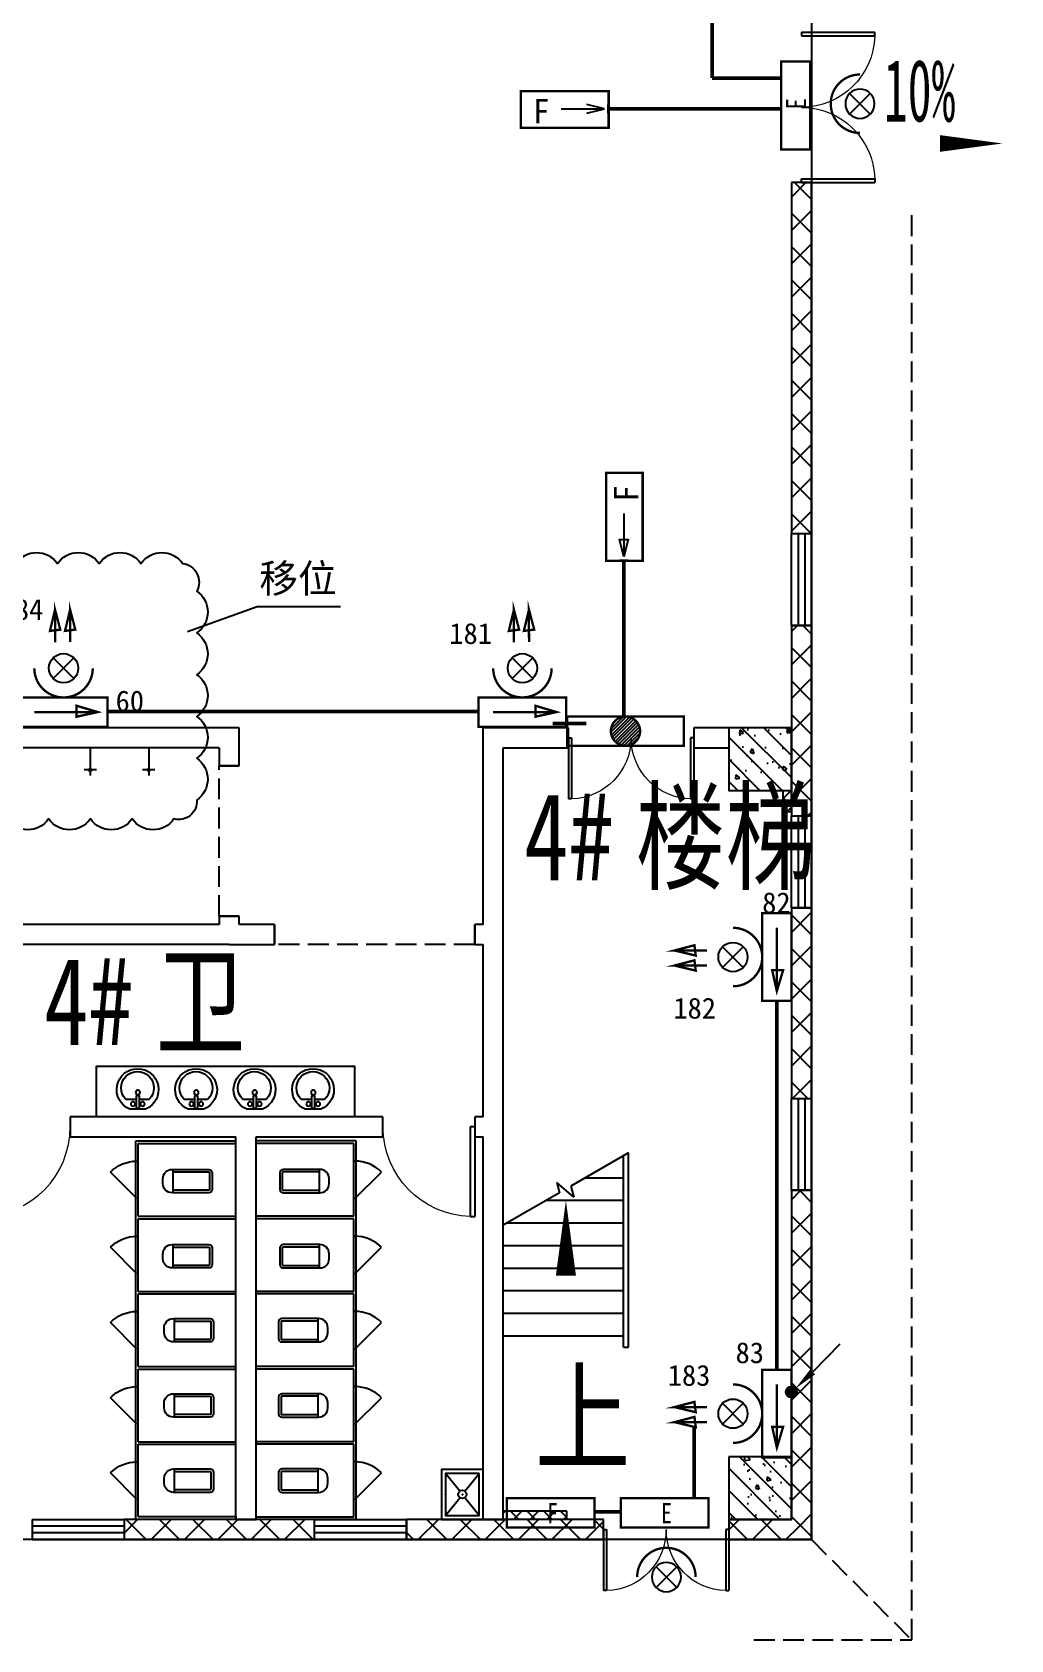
# Model space of a CAD drawing. Header units: millimetres. Extents: x -633009578 to 5705885, y -633235091 to 2571734.
# Drawn here: x 3154830 to 3166546, y 2058795 to 2078035 of the extents above; entities that cross this region are included whole.
import ezdxf
from ezdxf.enums import TextEntityAlignment as Align

# ---------------------------------------------------------------- set-up
doc = ezdxf.new("R2010")
doc.units = ezdxf.units.MM
doc.header["$LTSCALE"] = 1000
doc.header["$MEASUREMENT"] = 0
doc.linetypes.add('DASH', pattern=[0.35, 0.25, -0.1])
doc.layers.get('0').update_dxf_attribs({"color": 9})
for name, color, linetype in [('000000000000电气', 7, 'Continuous'), ('A-COLUM(柱)', 255, 'Continuous'), ('A-DI-S(箭头)', 76, 'Continuous'), ('A-DOOR(门）', 4, 'Continuous'), ('A-F-AREA(计算)', 5, 'Continuous'), ('A-HATH(填充)', 8, 'Continuous'), ('A-LVTY(厨卫)', 8, 'Continuous'), ('A-ST-O(室外)', 54, 'Continuous'), ('A-STAR(楼梯)', 51, 'Continuous'), ('A-TEXT(房间)', 243, 'Continuous'), ('A-WALL(墙)', 255, 'Continuous'), ('A-WINDOW（窗）', 4, 'Continuous'), ('DIM_SYMB', 3, 'Continuous'), ('PUB_TEXT', 7, 'Continuous'), ('WALL', 9, 'Continuous'), ('电-弱电平面-箭头', 3, 'Continuous'), ('电-强电平面-线缆', 3, 'Continuous'), ('设备-照明', 3, 'Continuous')]:
    doc.layers.add(name, color=color, linetype=linetype)
doc.styles.add('_TCH', font='simhei.ttf', dxfattribs={"width": 0.75, "bigfont": 'hztxt.shx'})
doc.styles.add('_TCH_DIM', font='simhei.ttf', dxfattribs={"width": 0.8, "bigfont": 'hztxt.shx'})
doc.styles.add('_TEL_DIM', font='simhei.ttf', dxfattribs={"height": 3.5, "bigfont": 'HZTXT'})
doc.styles.add('ELEC-DIM', font='simhei.ttf')
doc.styles.add('IDQSTYLE', font='simhei.ttf', dxfattribs={"width": 0.707, "bigfont": 'hztxt.shx'})
doc.styles.get("Standard").update_dxf_attribs({"font": 'simhei.ttf', "bigfont": 'hztxt.shx'})
doc.styles.add('宋体', font='simhei.ttf')
pattern_1 = [(45, (597821.4751960551, 677964.29318137), (-200.0002033111466, 200.0002033111467), []), (135, (597821.4751960551, 677964.29318137), (-200.0002033111467, -200.0002033111466), [])]
pattern_2 = [(45, (597721.4751960551, 677964.29318137), (-100.0001016555733, 100.0001016555733), []), (135, (597721.4751960551, 677964.29318137), (-100.0001016555733, -100.0001016555733), [])]

# ---------------------------------------------------------------- blocks, each defined once
blk = doc.blocks.new('*X118')
at = {"color": 0, "linetype": 'Continuous'}
for p, q in [((279.6093350358959, 223.0407925409721), (280.9478239213746, 224.3792814264508)), ((279.6227829512929, 223.3370831688437), (280.6515332934888, 224.3658335110396)), ((279.6511091444202, 222.7997239370217), (281.1888925253249, 224.3375073179265)), ((279.7280550816477, 222.5938271617747), (281.3947893005719, 224.2605613806989)), ((279.7925730165214, 223.7897159465469), (280.1989005157282, 224.1960434457536)), ((279.8323224122641, 222.4152517799165), (281.5733646824301, 224.1562940500824)), ((279.960458729053, 222.2605453842307), (281.7280710781159, 224.0281577332937)), ((280.1113752959016, 222.1286192386046), (281.8599972237337, 223.8772411664368)), ((280.2858431100155, 222.020244340244), (281.9683721221114, 223.7027733523398)), ((280.4868434366447, 221.9384019543985), (282.0502145079389, 223.5017730256928)), ((280.7212278995912, 221.8899437048705), (282.0986727574656, 223.2673885627449)), ((281.0058032732674, 221.891676366072), (282.0969400962746, 222.9828131890793)), ((281.4082737989092, 222.0113041792392), (281.9773122830819, 222.5803426634118))]:
    blk.add_line(p, q, dxfattribs=at)
blk = doc.blocks.new('HC000083')
at = {"color": 0, "linetype": 'Continuous', "const_width": 0.2}
blk.add_lwpolyline([(-5, 1.25), (-5, -1.250000000000057), (5.000000000000057, -1.250000000000057), (5.000000000000057, 1.25), (-5, 1.25)], dxfattribs=at)
blk.add_lwpolyline([(-1.25, -6.89688106980167e-17, 0.1989123673796731), (-0.8838834764831631, -0.88388347648322, 0.1989123673796706), (5.611420480838656e-14, -1.250000000000057, 0.198912367379652), (0.8838834764832768, -0.88388347648322, 0.1989123673796278), (1.25, 0, 0.1989123673796504), (0.88388347648322, 0.8838834764830494, 0.1989123673796686), (5.680893445545904e-14, 1.25, 0.1989123673796706), (-0.883883476483163, 0.8838834764831632, 0.1989123673796553)], format="xyb", close=True, dxfattribs=at)
at = {"color": 0, "linetype": 'Continuous'}
blk.add_blockref('*X118', (-280.8559544658493, -223.1326619964974), dxfattribs=at)
at = {"color": 0, "style": 'IDQSTYLE', "width": 0.7}
blk.add_attdef('PSFHATT', (7.000000000000057, -1.250000010000057), '', height=2.5, dxfattribs=at)
blk = doc.blocks.new('HC000078')
at = {"color": 0, "linetype": 'Continuous', "const_width": 0.2}
for points in [[(-3.750000000000028, 1.25), (3.75, 1.25), (3.75, -1.25), (-3.750000000000028, -1.25), (-3.750000000000028, 1.25)], [(2.5, 0), (-2.500000000000028, 0)]]:
    blk.add_lwpolyline(points, dxfattribs=at)
blk.add_lwpolyline([(2.917016710174721, 0), (1.120131515022848, 0.3984556212736834), (1.120131515022848, -0.539087017017323)], close=True, dxfattribs=at)
at = {"color": 0, "style": 'IDQSTYLE', "width": 0.7}
blk.add_attdef('PSFHATT', (5.75, -1.25), '', height=2.5, dxfattribs=at)
blk = doc.blocks.new('HC000064')
at = {"color": 0, "linetype": 'Continuous'}
for p, q in [((-0.8838834764831063, -0.8838834764831063), (0.8838834764831063, 0.8838834764831063)), ((-0.8838834764830494, 0.8838834764831063), (0.8838834764831631, -0.8838834764831063))]:
    blk.add_line(p, q, dxfattribs=at)
at = {"color": 0, "linetype": 'Continuous', "const_width": 0.2}
blk.add_lwpolyline([(5.710751695749348e-14, 2.499999999999886, 0.1989123673796647), (-1.767766952966326, 1.767766952966327, 0.1989123673796613), (-2.5, 1.951292859901378e-16, 0.1989123673796761), (-1.767766952966326, -1.76776695296644, 0.1989123673796782), (5.594010226827932e-14, -2.500000000000227)], format="xyb", dxfattribs=at)
for points in [[(2.226896073527712, 0.5659208660671311), (5.003498004369476, 0.5624686703930024), (3.296463286048663, 1.009912150058199), (3.185957433181557, 0.1260038671447887), (5.003498004369476, 0.5624686703930024)], [(2.224443767981995, -0.721123763554715), (5.001045698823816, -0.7245759592289005), (3.294010980502946, -0.2771324795636474), (3.18350512763584, -1.161040762477114), (5.001045698823816, -0.7245759592289005)]]:
    blk.add_lwpolyline(points, dxfattribs=at)
at = {"color": 0, "linetype": 'Continuous'}
for centre, radius, start, end in [((1.199040866595169e-14, -7.105427357601002e-14), 1.250000000000069, 135.0000000000036, 179.9999999999968), ((-2.259303855112194e-14, -1.740829702612245e-13), 1.250000000000117, 89.99999999999898, 134.9999999999991), ((-9.10937991704941e-14, -1.740829702612245e-13), 1.250000000000117, 45.00000000000085, 89.99999999999582), ((-1.252331571777177e-13, -7.088774012231625e-14), 1.250000000000068, 3.249254662582951e-12, 44.99999999999639), ((-2.284838984678572e-13, -5.684341886080801e-14), 1.250000000000172, 315.0000000000093, 2.605510395054555e-12), ((-2.264854970235319e-14, -5.695444116327053e-14), 1.250000000000034, 179.9999999999974, 225.0000000000007), ((-2.270406085358445e-14, -1.338928967697939e-13), 1.24999999999998, 224.9999999999983, 270.000000000001), ((-9.131584377541913e-14, 3.996802888650564e-15), 1.250000000000118, 270.0000000000042, 315.0000000000028)]:
    blk.add_arc(centre, radius, start, end, dxfattribs=at)
at = {"color": 0, "style": 'IDQSTYLE', "width": 0.7}
blk.add_attdef('PSFHATT', (7.003498004369476, -2.500000010000227), '', height=2.5, dxfattribs=at)
blk = doc.blocks.new('HC000080')
at = {"color": 0, "linetype": 'Continuous', "const_width": 0.2}
blk.add_lwpolyline([(-3.75, 1.25), (3.75, 1.25), (3.75, -1.25), (-3.75, -1.25), (-3.75, 1.25)], dxfattribs=at)
at = {"color": 0, "style": 'IDQSTYLE', "width": 0.7}
for tag, p in [('E', (-0.3130491551307273, -0.8903283460458624)), ('PSFHATT', (5.75, -1.25))]:
    blk.add_attdef(tag, p, '', height=1.715220417977644, dxfattribs=at)
blk = doc.blocks.new('$equip_U$00000097(PC-20190719OMEG)')
h = blk.add_hatch()
h.set_pattern_fill('ANGLE', color=3, scale=0.25)
h.set_pattern_definition([(0, (-95.90287843095575, -36.03268988946184), (0, 0.873125), [0.635, -0.238125]), (90, (-95.90287843095575, -36.03268988946184), (-0.873125, 5.346348682527664e-17), [0.635, -0.238125])])
h.paths.add_polyline_path([(-0.6530363404890522, 0.00859680310350086), (-0.3650363404885866, -0.06340319689661555), (-0.3650363404885866, 0.08059680310361728)])
at = {"color": 3}
for p, q in [((-0.7199999999938882, 0.2999999999974534), (-0.7199999999938882, -0.2999999999974534)), ((0.7200000000011642, 0.2999999999974534), (-0.7199999999938882, 0.2999999999974534)), ((0.7200000000011642, -0.2999999999974534), (0.7200000000011642, 0.2999999999974534)), ((-0.7078247590179672, 0.08059680310361728), (-0.7078247590179672, -0.06340319689661555)), ((-0.6530363404890522, 0.00859680310350086), (-0.3650363404885866, 0.08059680310361728)), ((-0.3650363404885866, -0.06340319689661555), (-0.6530363404890522, 0.00859680310350086)), ((0.05609875861409819, 0.00859680310350086), (-0.6050363404938253, 0.00859680310350086)), ((-0.7199999999938882, -0.2999999999974534), (0.7200000000011642, -0.2999999999974534))]:
    blk.add_line(p, q, dxfattribs=at)
at = {"color": 3, "const_width": 0.04}
blk.add_lwpolyline([(-0.7199999999938882, 0.2999999999974534), (-0.7199999999938882, -0.2999999999974534), (0.7200000000011642, -0.2999999999974534), (0.7200000000011642, 0.2999999999974534), (-0.7199999999938882, 0.2999999999974534), (-0.7199999999938882, -0.2999999999974534)], dxfattribs=at)
for p in [(0, 0.2999999999974534), (-0.7199999999938882, -1.818989403545856e-12), (0.7200000000011642, -1.818989403545856e-12), (-7.619048119522631e-06, -0.3000099999972008)]:
    blk.add_point(p)
at = {"color": 7, "style": '_TEL_DIM', "flags": 1}
for tag in ['REMARK', 'A']:
    blk.add_attdef(tag, text='', height=2.5e-05, dxfattribs=at).set_placement((0, 0), align=Align.MIDDLE_CENTER)
at = {"color": 3, "style": '_TEL_DIM'}
blk.add_attdef('F', text='', height=0.4, dxfattribs=at).set_placement((0.3836356056344812, -0.03004351179515652), align=Align.MIDDLE_CENTER)
at = {"color": 7, "style": '_TEL_DIM'}
blk.add_attdef('$TEXT$', text='', height=2.5e-05, dxfattribs=at).set_placement((0.3836356056344812, -0.03004351179333753), align=Align.MIDDLE_CENTER)
blk = doc.blocks.new('HC000063')
at = {"color": 0, "linetype": 'Continuous'}
for p, q in [((-0.8838834764831063, -0.8838834764831631), (0.8838834764831063, 0.8838834764829926)), ((-0.8838834764830494, 0.8838834764830494), (0.8838834764831631, -0.8838834764831631))]:
    blk.add_line(p, q, dxfattribs=at)
at = {"color": 0, "linetype": 'Continuous', "const_width": 0.2}
blk.add_lwpolyline([(5.77736507722736e-14, 2.499999999999886, 0.1989123673796648), (-1.767766952966326, 1.767766952966213, 0.1989123673796613), (-2.5, -1.128255746208508e-13, 0.1989123673796761), (-1.767766952966326, -1.767766952966497, 0.1989123673796782), (5.594010226827932e-14, -2.500000000000284)], format="xyb", dxfattribs=at)
at = {"color": 0, "linetype": 'Continuous'}
for centre, radius, start, end in [((1.49213974509621e-13, -1.27897692436818e-13), 1.250000000000206, 135.0000000000062, 179.9999999999993), ((-9.120482147295661e-14, -2.025046796916286e-13), 1.250000000000089, 89.99999999999582, 134.999999999996), ((-2.248201624865942e-14, -2.025046796916286e-13), 1.250000000000089, 45.00000000000399, 89.99999999999898), ((-2.62456723021387e-13, -1.277311589831243e-13), 1.250000000000206, 6.4374426752811e-13, 44.9999999999938), ((-9.126033262418787e-14, -1.422195694544826e-13), 1.249999999999966, 179.9999999999987, 225.000000000002), ((-9.131584377541913e-14, -1.623146062001979e-13), 1.249999999999951, 225.0000000000013, 270.0000000000042), ((-2.270406085358445e-14, -2.442490654175344e-14), 1.250000000000089, 270.000000000001, 314.9999999999997), ((-1.598721155460225e-13, -1.4210854715202e-13), 1.250000000000103, 315.000000000008, 1.302755197527349e-12)]:
    blk.add_arc(centre, radius, start, end, dxfattribs=at)
at = {"color": 0, "style": 'IDQSTYLE', "width": 0.7}
blk.add_attdef('PSFHATT', (3.250000009999943, -2.500000010000284), '', height=2.5, dxfattribs=at)
blk = doc.blocks.new('*X132')
at = {"color": 0, "linetype": 'Continuous'}
for p, q in [((192.590110055903, 446.7242872143482), (193.9264208598343, 448.0605980182795)), ((192.6512440212146, 447.2096852483717), (193.4410228258108, 447.9994640529679)), ((192.666080612941, 446.3759937026742), (194.2747143715083, 447.9846274612416)), ((192.8122309321682, 446.0978799531896), (194.552828120993, 447.8384771420143)), ((193.0126674313866, 445.874052383696), (194.7766556904866, 447.6380406427959)), ((193.2651240367983, 445.7022449203958), (194.9484631537868, 447.3855840373842)), ((193.5780466605768, 445.5909034754624), (195.0598045987202, 447.0726614136058)), ((193.9838870800477, 445.5724798262212), (195.0782282479613, 446.6668209941349))]:
    blk.add_line(p, q, dxfattribs=at)
blk = doc.blocks.new('HC001446')
at = {"color": 0, "linetype": 'Continuous'}
blk.add_line((5.527270022789651, 5.473665066578945), (2.421777122314836, 2.298687544782609), dxfattribs=at)
blk.add_lwpolyline([(2.421777122314836, 2.298687544782609, 0.8, 0, 0), (0.4698776614111466, 0.4121164681388052, 0, 0, 0)], format="xyseb", dxfattribs=at)
blk.add_circle((0, 0), 0.625, dxfattribs=at)
at = {"color": 0, "linetype": 'Continuous', "xscale": 0.5, "yscale": 0.5, "zscale": 0.5}
blk.add_blockref('*X132', (-96.91845018383214, -223.4069038532592), dxfattribs=at)
at = {"color": 0, "style": 'IDQSTYLE', "width": 0.7}
blk.add_attdef('PSFHATT', (7.527270022789651, -0.62500001), '', height=2.5, dxfattribs=at)
blk = doc.blocks.new('_LV6')
for p, q in [((-139.7834388052397, -340), (-139.7834388052361, -779.6564289797607)), ((-109.7834388052433, -340), (-109.7834388052397, -769.6564289797607)), ((99.78343880523971, -300), (-99.78343880523971, -300)), ((99.78343880524335, -330), (-99.78343880524335, -330)), ((109.7834388052433, -769.6564289797607), (109.7834388052433, -340)), ((139.7834388052433, -779.6564289797607), (139.7834388052397, -340)), ((139.7834388052433, -769.6564289797607), (-139.7834388052397, -769.6564289797607)), ((-29.78343880523607, -889.6564289797607), (29.78343880524335, -889.6564289797607))]:
    blk.add_line(p, q)
for centre, radius, start, end in [((-99.78343880523971, -340), 40, 90, 180.0000000000002), ((-99.78343880524335, -340), 10, 90, 180.0000000000002), ((99.78343880523971, -340), 40, 2.398081733190338e-13, 90), ((99.78343880524335, -340), 10, 0, 90), ((-29.78343880523607, -779.6564289797607), 110, 180, 270), ((29.78343880524335, -779.6564289797607), 110, 270, 0)]:
    blk.add_arc(centre, radius, start, end)
blk = doc.blocks.new('$lvtry$00000191')
at = {"color": 0}
for p, q in [((-250, -50, 1e-08), (-39.04344047215272, -218.7652476222793, 1e-08)), ((39.04344047215272, -218.7652476222793, 1e-08), (250, -50, 1e-08)), ((-250, -450, 1e-08), (-39.04344047215272, -281.2347523777207, 1e-08)), ((39.04344047215272, -281.2347523777244, 1e-08), (250, -450, 1e-08))]:
    blk.add_line(p, q, dxfattribs=at)
at = {"color": 0, "elevation": 1e-08}
for points in [[(300, -500), (300, 0), (-300, 0), (-300, -500)], [(250, -450), (250, -50), (-250, -50), (-250, -450)]]:
    blk.add_lwpolyline(points, close=True, dxfattribs=at)
at = {"color": 0}
blk.add_circle((0, -250, 1e-08), 50, dxfattribs=at)
for p in [(0, -50, 1e-08), (0, -250, 1e-08)]:
    blk.add_point(p, dxfattribs=at)
blk = doc.blocks.new('$lvtry$00000000')
for p, q in [((0, 0), (-4.03630254219856e-14, -329.6000000000004)), ((75.7000000000007, -264.6999999999989), (-73.50000000000003, -264.6999999999989))]:
    blk.add_line(p, q)
blk.add_circle((-3.241533018567819e-14, -264.6999999999989), 16.19999999999891)
blk = doc.blocks.new('$plan$00001628')
for p, q in [((-20.3236661099927, -1.818989403545856e-12), (20.3236661099927, 0)), ((20.3236661099927, 0), (20.3236661099927, -150.0481350782702)), ((-23.39245275389476, -103.9428290335418), (-143.6423603250569, -103.9428290335418)), ((-20.3236661099927, -150.0481350782702), (-20.3236661099927, -1.818989403545856e-12)), ((20.3236661099927, -150.0481350782702), (-20.3236661099927, -150.0481350782702)), ((136.0209855338053, -103.9428290335418), (23.52693074955823, -103.9428290335418))]:
    blk.add_line(p, q)
blk.add_lwpolyline([(-96.62842091566199, 9.318928566552131, 5.110403953654916), (92.21216199610717, 9.318928566550312)], format="xyb", close=True)
for centre, radius in [((-57.16031093435413, -51.98476159802703), 26.67481176936781), ((0, -190.1098522697775), 27.77136210564822), ((57.16031093435413, -51.98476159802703), 26.67481176936781)]:
    blk.add_circle(centre, radius)
blk.add_arc((-3.810687395625791, -242.5466148261803), 196.885515440561, 135.2526700260475, 44.74732997395247)
blk = doc.blocks.new('$DorLib2D$00000002')
for p, q in [((-0.5, -5.684341886080802e-17), (-0.5000000000000007, 0.4875)), ((-0.4750000000000007, 0.4875), (-0.5000000000000007, 0.4875)), ((-0.475, -2.842170943040401e-17), (-0.4750000000000007, 0.4875)), ((0.475, -2.842170943040401e-17), (0.4750000000000007, 0.4875)), ((0.4750000000000007, 0.4875), (0.5000000000000007, 0.4875)), ((0.5, -5.684341886080802e-17), (0.5000000000000007, 0.4875)), ((-0.5, -5.684341886080802e-17), (-0.475, -2.842170943040401e-17)), ((0.5, -5.684341886080802e-17), (0.475, -2.842170943040401e-17))]:
    blk.add_line(p, q)
at = {"lineweight": 13}
for centre, start, end in [((-0.4875, -4.263256414560601e-17), 0, 88.53071641864632), ((0.4875, -4.263256414560601e-17), 91.4692835813537, 180)]:
    blk.add_arc(centre, 0.4875, start, end, dxfattribs=at)
blk = doc.blocks.new('$TCHSYS$WIN2D')
for p, q in [((-0.5, 0.5), (0.5, 0.5)), ((-0.5, 0.5), (-0.4999999999999999, -0.5)), ((0.5, 0.5), (0.4999999999999998, -0.5)), ((0.5, 0.1666666666666666), (-0.5, 0.1666666666666666)), ((0.5, -0.1666666666666667), (-0.5, -0.1666666666666667)), ((-0.4999999999999999, -0.5), (0.5, -0.5))]:
    blk.add_line(p, q)
blk = doc.blocks.new('$DorLib2D$00000114')
at = {"color": 0}
blk.add_line((0.4999999999999964, 3.552713678800501e-15), (-0.2071067811864751, 0.7071067811864857), dxfattribs=at)
blk.add_arc((0.5000000000013856, -1.154631945610163e-12), 1.000000000001696, 135, 180, dxfattribs=at)
blk = doc.blocks.new('$DorLib2D$00000001')
for p, q in [((0.45, 0.9750000000000001), (0.5000000000000002, 0.9750000000000001)), ((0.45, 0), (0.45, 0.9750000000000001)), ((0.5, 0), (0.5, 0.9750000000000001)), ((0.5, 0), (0.45, 0))]:
    blk.add_line(p, q)
at = {"lineweight": 13}
blk.add_arc((0.475, 0), 0.975, 91.4692835813538, 180, dxfattribs=at)
blk = doc.blocks.new('_FZH')
h = blk.add_hatch()
h.set_pattern_fill('钢筋混凝土', color=256, scale=0.1, style=0)
h.set_pattern_definition([(45, (0, 0), (-0.1767766952966369, 0.1767766952966369), []), (50, (0, 0), (0.7172601826007535, -0.06275213498259512), [0.07500000000000001, -0.8250000000000001]), (355, (0, 0), (-0.138751333613, 0.7521921337000119), [0.06, -0.66]), (100.4514, (0.05977168000000001, -0.00522934), (0.5785093817140216, 0.6894395420609536), [0.06374019, -0.701142112]), (46.1842, (0, 0.2), (1.067241048625645, -0.1655190143290181), [0.1125, -1.2375]), (96.6356, (0.088936745, 0.186206693), (0.9346627055487033, 0.9741178709004418), [0.095610288, -1.051713]), (351.1842, (0, 0.2), (0.9346619451336272, 0.9741186009253247), [0.09000000000000001, -0.9900000000000001]), (21, (0.1, 0.15), (0.5969070521184617, -0.4026188906653388), [0.07500000000000001, -0.8250000000000001]), (326, (0.1, 0.15), (0.2433153319215824, 0.7251500450468529), [0.06, -0.66]), (71.4514, (0.149742233, 0.116448394), (0.84022262858149, 0.3225304967099524), [0.06374019, -0.701142112]), (37.50000000000001, (0, 0), (0.01215985531729062, 0.3328938538313115), [0, -0.652, 0, -0.67, 0, -0.6625000000000001]), (7.499999999999999, (0, 0), (0.2630695374421486, 0.3944117118823603), [0, -0.382, 0, -0.637, 0, -0.2525]), (-32.5, (-0.223, 0), (0.533822436172409, -0.02255487173437976), [0, -0.25, 0, -0.78, 0, -1.035]), (-42.5, (-0.323, 0), (0.5831861693423862, 0.1001049823323177), [0, -0.325, 0, -0.518, 0, -0.735])])
h.paths.add_polyline_path([(-0.5, -0.5), (0.5, -0.5), (0.5, 0.5), (-0.5, 0.5)])
blk.add_lwpolyline([(-0.5, -0.5), (0.5, -0.5), (0.5, 0.5), (-0.5, 0.5)], close=True)

msp = doc.modelspace()

# ---------------------------------------------------------------- hatches: boundary and pattern name
at = {"layer": 'A-HATH(填充)'}
h = msp.add_hatch(dxfattribs=at)
h.set_pattern_fill('多孔材料', color=256, scale=100, style=0)
h.set_pattern_definition(pattern_1)
h.paths.add_polyline_path([(3163919.994031783, 2076234.62917431), (3163919.994031783, 2072034.62917431), (3164159.994031773, 2072034.62917431), (3164159.994031773, 2076234.62917431)])
h = msp.add_hatch(dxfattribs=at)
h.set_pattern_fill('多孔材料', color=256, scale=100, style=0)
h.set_pattern_definition(pattern_1)
h.paths.add_polyline_path([(3163919.994031783, 2070934.62917431), (3163919.994031784, 2068654.629174819), (3164159.994031772, 2068654.629174819), (3164159.994031772, 2070934.62917431)])
h = msp.add_hatch(dxfattribs=at)
h.set_pattern_fill('多孔材料', color=256, scale=50, style=0)
h.set_pattern_definition(pattern_2)
h.paths.add_polyline_path([(3163919.994031765, 2068709.629172624), (3163919.994031765, 2068959.629172624), (3163819.994031765, 2068959.629172624), (3163819.994031765, 2068709.629172624)])
h = msp.add_hatch(dxfattribs=at)
h.set_pattern_fill('多孔材料', color=256, scale=100, style=0)
h.set_pattern_definition(pattern_1)
h.paths.add_polyline_path([(3163919.994031784, 2067554.629174819), (3163919.994031784, 2065274.62917431), (3164159.994031772, 2065274.62917431), (3164159.994031772, 2067554.629174819)])
h = msp.add_hatch(dxfattribs=at)
h.set_pattern_fill('多孔材料', color=256, scale=100, style=0)
h.set_pattern_definition(pattern_1)
h.paths.add_polyline_path([(3164159.994031772, 2059994.629172626), (3164159.994031772, 2064174.62917431), (3163919.994031784, 2064174.62917431), (3163919.994031782, 2060234.629172619)])
h = msp.add_hatch(dxfattribs=at)
h.set_pattern_fill('多孔材料', color=256, scale=100, style=0)
h.set_pattern_definition(pattern_1)
h.paths.add_polyline_path([(3155929.994032013, 2059994.629172632), (3158209.994031504, 2059994.629172632), (3158209.994031504, 2060234.629172622), (3155929.994032013, 2060234.629172622)])
h = msp.add_hatch(dxfattribs=at)
h.set_pattern_fill('多孔材料', color=256, scale=100, style=0)
h.set_pattern_definition(pattern_1)
h.paths.add_polyline_path([(3159309.994031504, 2059994.629172632), (3161669.994032013, 2059994.629172632), (3161669.994032013, 2060234.629172622), (3159309.994031504, 2060234.629172622)])
h = msp.add_hatch(dxfattribs=at)
h.set_pattern_fill('多孔材料', color=256, scale=50, style=0)
h.set_pattern_definition(pattern_2)
h.paths.add_polyline_path([(3161229.994031867, 2060334.629172605), (3160469.994031786, 2060334.629172605), (3160469.994031786, 2060234.629172605), (3161229.994031867, 2060234.629172605)])
h = msp.add_hatch(dxfattribs=at)
h.set_pattern_fill('多孔材料', color=256, scale=100, style=0)
h.set_pattern_definition(pattern_1)
h.paths.add_polyline_path([(3163919.994031782, 2060234.629172619), (3163169.994031504, 2060234.629172621), (3163169.994031504, 2059994.629172632), (3164159.994031772, 2059994.629172626)])

# ---------------------------------------------------------------- linework, layer by layer
at = {"layer": 'A-DI-S(箭头)'}
for points in [[(3164684.298177323, 2076702.59234259, 0, 0, 0), (3166446.484361273, 2076702.59234259, 0, 200, 0), (3165696.484361273, 2076702.59234259, 0, 0, 0)], [(3162792.693959362, 2059444.391292552, 0, 0, 0), (3162792.693959362, 2057781.391292552, 0, 200, 0), (3162792.693959362, 2058531.391292552, 0, 0, 0)]]:
    msp.add_lwpolyline(points, format="xyseb", dxfattribs=at)
at = {"layer": 'A-DOOR(门）'}
msp.add_line((3164159.99403178, 2078034.629174073), (3164159.99403178, 2076234.629174073), dxfattribs=at)
at = {"layer": 'A-F-AREA(计算)'}
msp.add_lwpolyline([(3029879.994031782, 2196074.629172625), (3164159.994031782, 2196074.629172625), (3164159.994031782, 2059994.629172625), (3029879.994031782, 2059994.629172625)], close=True, dxfattribs=at)
at = {"layer": 'A-LVTY(厨卫)'}
for p, q in [((3156069.994031661, 2063849.629172629), (3156069.994032091, 2064764.629172602)), ((3156069.994032091, 2064764.629172602), (3157269.994030515, 2064764.629172597)), ((3156099.994031545, 2063864.629172661), (3156099.994031548, 2064734.629172604)), ((3156099.994031548, 2064734.629172604), (3157269.994030515, 2064734.629172599)), ((3158709.994032003, 2064764.629172777), (3157509.994033154, 2064764.629172773)), ((3158679.994031461, 2064734.629172405), (3157509.994033154, 2064734.629172401)), ((3158679.994031464, 2063864.629172836), (3158679.994031461, 2064734.629172405)), ((3158709.994031841, 2063849.629172629), (3158709.994032003, 2064764.629172777)), ((3156069.994031661, 2062949.629172629), (3156069.994031665, 2063849.629172629)), ((3156099.994031545, 2063864.629172661), (3157269.994031775, 2063864.629172657)), ((3156099.994031541, 2062964.629172509), (3156099.994031544, 2063834.629172663)), ((3156099.994031544, 2063834.629172663), (3157269.994031775, 2063834.629172659)), ((3158679.994031464, 2063864.629172836), (3157509.994031776, 2063864.629172832)), ((3158679.994031465, 2063834.629172464), (3157509.994031776, 2063834.62917246)), ((3158679.994031468, 2062964.629172683), (3158679.994031465, 2063834.629172464)), ((3158709.994031841, 2062949.629172629), (3158709.994031837, 2063849.629172629)), ((3156069.994031661, 2062049.629172629), (3156069.994031665, 2062949.629172629)), ((3156099.994031541, 2062964.629172509), (3157269.994031776, 2062964.629172505)), ((3156099.994031537, 2062064.629172571), (3156099.99403154, 2062934.629172511)), ((3156099.99403154, 2062934.629172511), (3157269.994031776, 2062934.629172507)), ((3158679.994031468, 2062964.629172683), (3157509.994031776, 2062964.629172679)), ((3158679.994032011, 2062934.629172685), (3157509.994031776, 2062934.629172681)), ((3158679.994032014, 2062064.629172745), (3158679.994032011, 2062934.629172685)), ((3158709.994031841, 2062049.629172629), (3158709.994031837, 2062949.629172629)), ((3156069.994031657, 2061149.629172629), (3156069.994031661, 2062049.629172629)), ((3156099.994031537, 2062064.629172571), (3157269.994031776, 2062064.629172567)), ((3156099.994031533, 2061164.629172427), (3156099.994031536, 2062034.629172573)), ((3156099.994031536, 2062034.629172573), (3157269.994031776, 2062034.629172569)), ((3158679.994032014, 2062064.629172745), (3157509.994031776, 2062064.629172741)), ((3158679.994032015, 2062034.629172747), (3157509.994031776, 2062034.629172743)), ((3158679.994032018, 2061164.629172432), (3158679.994032015, 2062034.629172747)), ((3158709.994031841, 2061149.629172632), (3158709.994031837, 2062049.629172632)), ((3156069.994031529, 2060240.206565719), (3156069.994031657, 2061149.629172636)), ((3156099.994031533, 2061164.629172427), (3157269.994031776, 2061164.629172422)), ((3156099.994031533, 2061134.629172803), (3157269.994031776, 2061134.629172799)), ((3156099.994031529, 2060270.206565717), (3156099.994031533, 2061134.629172803)), ((3158679.994032018, 2061164.629172432), (3157509.994031776, 2061164.629172428)), ((3158679.994031476, 2061134.629172434), (3157509.994031776, 2061134.62917243)), ((3158679.994031479, 2060264.629172494), (3158679.994031476, 2061134.629172434)), ((3158709.994032022, 2060234.629172496), (3158709.994031837, 2061149.629172632)), ((3156069.994031529, 2060240.206565719), (3157269.994031752, 2060240.20656595)), ((3156099.994031529, 2060270.206565717), (3157269.994031752, 2060270.20656595)), ((3157269.994031752, 2060270.20656595), (3157269.994031752, 2060240.20656595)), ((3158679.994031479, 2060264.629172494), (3157509.994031325, 2060264.62917249)), ((3158709.994032022, 2060234.629172496), (3157509.994031325, 2060234.629172492))]:
    msp.add_line(p, q, dxfattribs=at)
msp.add_lwpolyline([(3158694.99403175, 2065054.629172626), (3158694.99403175, 2065654.629172642), (3155594.994031727, 2065654.629172641), (3155594.994031727, 2065054.629172626)], dxfattribs=at)
at = {"layer": 'A-ST-O(室外)', "linetype": 'DASH'}
for points in [[(3163469.994427274, 2058794.629172641), (3165359.99383371, 2058794.629172641), (3165359.996662853, 2075934.628778644)], [(3164159.994031782, 2059994.629172625), (3165359.99383371, 2058794.629172641)]]:
    msp.add_lwpolyline(points, dxfattribs=at)
at = {"layer": 'A-STAR(楼梯)'}
for p, q in [((3161969.994031431, 2064622.641874872), (3161280.512875981, 2064224.569744399)), ((3161909.994031431, 2062295.590736312), (3161909.994031426, 2064588.000858718)), ((3161969.994031431, 2062434.62917298), (3161969.994031414, 2064622.641874837)), ((3161969.994031431, 2062295.590736312), (3161969.99403142, 2064622.641874866)), ((3161315.453446891, 2064094.16975752), (3161109.408505452, 2064267.061991887)), ((3161109.408505452, 2064267.061991887), (3161142.192508626, 2064144.710443072)), ((3161453.820890217, 2064324.629172988), (3161909.994031349, 2064324.629172907)), ((3161142.192508626, 2064144.710443072), (3160469.994031431, 2063756.616471088)), ((3161280.512875981, 2064224.569744399), (3161315.453446891, 2064094.16975752)), ((3160986.167171344, 2064054.629172887), (3161909.99403135, 2064054.629172907)), ((3160469.994031431, 2062434.62917298), (3160469.994031414, 2063756.616471426)), ((3160518.513453269, 2063784.629172711), (3161909.99403135, 2063784.629172906)), ((3160469.994031431, 2063514.62917298), (3161909.994031351, 2063514.629172907)), ((3160469.994031431, 2063244.62917298), (3161909.994031352, 2063244.629173232)), ((3160469.994031431, 2062974.62917298), (3161909.994031352, 2062974.629172907)), ((3160469.994031431, 2062704.62917298), (3161909.994031352, 2062704.629172907)), ((3160469.994031431, 2062434.62917298), (3161712.690027801, 2062434.629172907)), ((3161712.690027801, 2062434.629172907), (3161909.994031353, 2062434.629172907)), ((3161909.994031431, 2062295.590736312), (3161969.994031431, 2062295.590736312))]:
    msp.add_line(p, q, dxfattribs=at)
at = {"layer": 'A-WALL(墙)'}
for p, q in [((3157309.994031664, 2069709.629172711), (3154594.994031342, 2069709.629172521)), ((3157309.994031742, 2069254.629172785), (3157309.994031664, 2069709.629172711)), ((3160229.994031758, 2067354.629172643), (3160229.994031758, 2069709.629172781)), ((3161249.994032013, 2069709.629172835), (3160229.994031758, 2069709.629172781)), ((3161249.994032013, 2069469.629172621), (3161249.994032013, 2069709.629172835)), ((3163169.994031342, 2069709.629172695), (3162749.994032013, 2069709.629172768)), ((3162749.994032013, 2069709.629172768), (3162749.994032013, 2069469.629172625)), ((3157069.994031872, 2069469.629172711), (3154594.994031341, 2069469.629172652)), ((3157069.994031872, 2069469.629172711), (3157069.994031959, 2069254.629172784)), ((3160469.99403178, 2067234.629172623), (3160469.994031964, 2069469.629172627)), ((3160469.994031964, 2069469.629172627), (3161249.994032013, 2069469.629172621)), ((3162749.994032013, 2069469.629172625), (3163169.994031342, 2069469.629172502)), ((3157069.994031959, 2069254.629172784), (3157309.994031742, 2069254.629172785)), ((3163819.994031765, 2068709.629172624), (3163819.994031765, 2068959.629172624)), ((3163919.994031765, 2068709.629172624), (3163919.994031765, 2068959.629172624)), ((3163819.994031765, 2068709.629172624), (3163919.994031765, 2068709.629172624)), ((3157069.994031872, 2067354.629172627), (3154084.994031712, 2067354.629172627)), ((3157309.994031742, 2067454.629172785), (3157069.994031959, 2067454.629172785)), ((3157069.994031959, 2067454.629172785), (3157069.994031872, 2067354.629172627)), ((3157309.994031664, 2067354.629172643), (3157309.994031742, 2067454.629172785)), ((3157729.994032013, 2067354.629172714), (3157309.994031664, 2067354.629172643)), ((3157729.994032013, 2067114.629172675), (3157729.994032013, 2067354.629172714)), ((3160229.994031758, 2067354.629172643), (3160129.994031504, 2067354.629172714)), ((3160129.994031504, 2067354.629172714), (3160129.994031504, 2067114.629172691)), ((3160469.99403178, 2064934.629172623), (3160469.99403178, 2067234.629172623)), ((3157189.99403178, 2067114.629172623), (3154084.994031869, 2067114.629172623)), ((3157189.99403178, 2067114.629172623), (3157729.994032013, 2067114.629172675)), ((3160129.994031504, 2067114.629172691), (3160229.994031823, 2067114.629172643)), ((3160229.994031823, 2065054.629172644), (3160229.994031823, 2067114.629172643)), ((3157389.994031752, 2065054.629172623), (3155284.994032013, 2065054.62917262)), ((3155284.994032013, 2065054.62917262), (3155284.994032013, 2064814.629172741)), ((3159029.994031505, 2065054.629172641), (3157389.994031752, 2065054.629172623)), ((3159029.994031505, 2064814.629172471), (3159029.994031505, 2065054.629172641)), ((3160229.994031823, 2065054.629172644), (3160129.994032013, 2065054.62917265)), ((3160129.994032013, 2065054.62917265), (3160129.994032013, 2064814.629172471)), ((3160469.994031786, 2060234.629172626), (3160469.99403178, 2064934.629172623)), ((3155284.994032013, 2064814.629172741), (3157269.994030514, 2064814.629172727)), ((3157269.994031752, 2064749.629172624), (3157269.994030514, 2064814.629172727)), ((3157269.994031752, 2063849.629172624), (3157269.994031752, 2064749.629172624)), ((3157509.994031752, 2064749.629172624), (3157509.994033154, 2064814.629172482)), ((3157509.994033154, 2064814.629172482), (3159029.994031505, 2064814.629172471)), ((3157509.994031752, 2063849.629172624), (3157509.994031752, 2064749.629172624)), ((3160129.994032013, 2064814.629172471), (3160229.994031742, 2064814.629172482)), ((3160229.994031786, 2060234.629172626), (3160229.994031742, 2064814.629172482)), ((3157269.994031752, 2062949.629172624), (3157269.994031752, 2063849.629172624)), ((3157509.994031752, 2062949.629172624), (3157509.994031752, 2063849.629172624)), ((3157269.994031752, 2062049.629172624), (3157269.994031752, 2062949.629172624)), ((3157509.994031752, 2062049.629172624), (3157509.994031752, 2062949.629172624)), ((3157269.994031752, 2061149.629172624), (3157269.994031752, 2062049.629172624)), ((3157509.994031752, 2061149.629172624), (3157509.994031752, 2062049.629172624)), ((3157269.994031863, 2060234.629172491), (3157269.994031752, 2061149.629172624)), ((3157509.994031325, 2060234.629172492), (3157509.994031752, 2061149.629172624)), ((3157269.994031863, 2060234.629172491), (3157509.994031325, 2060234.629172492)), ((3160229.994031786, 2060234.629172626), (3160469.994031786, 2060234.629172626)), ((3161229.994031867, 2060334.629172605), (3160469.994031786, 2060334.629172605)), ((3160469.994031786, 2060234.629172605), (3160469.994031786, 2060334.629172605)), ((3161229.994031867, 2060234.629172605), (3160469.994031786, 2060234.629172605)), ((3161229.994031867, 2060234.629172605), (3161229.994031867, 2060334.629172605))]:
    msp.add_line(p, q, dxfattribs=at)
at = {"layer": 'A-WINDOW（窗）', "linetype": 'DASH'}
for p, q in [((3157309.99403178, 2069254.629172626), (3157069.99403178, 2069254.629172626)), ((3157069.99403178, 2067454.629172626, 800), (3157069.99403178, 2069254.629172626, 800)), ((3157069.99403178, 2067454.629172626), (3157309.99403178, 2067454.629172626)), ((3157729.994031822, 2067354.629172623), (3157729.994031822, 2067114.629172623)), ((3160129.994031822, 2067114.629172623), (3160129.994031822, 2067354.629172623)), ((3160129.994031822, 2067114.629172623, 800), (3157729.994031822, 2067114.629172623, 800))]:
    msp.add_line(p, q, dxfattribs=at)
at = {"layer": 'DIM_SYMB'}
msp.add_lwpolyline([(3161219.994031431, 2062299.62917298, 0, 0, 0), (3161219.994031431, 2064054.62917298, 0, 240.0000000000001, 0), (3161219.994031431, 2063154.62917298, 0, 0, 0)], format="xyseb", dxfattribs=at)
at = {"layer": 'WALL'}
for p, q in [((3163919.994031783, 2076234.62917431), (3163919.994031783, 2072034.62917431)), ((3164159.994031773, 2076234.62917431), (3163919.994031783, 2076234.62917431)), ((3164159.994031773, 2072034.62917431), (3164159.994031773, 2076234.62917431)), ((3163919.994031783, 2072034.62917431), (3164159.994031773, 2072034.62917431)), ((3163919.994031783, 2070934.62917431), (3163919.994031784, 2068654.629174819)), ((3164159.994031772, 2070934.62917431), (3163919.994031783, 2070934.62917431)), ((3164159.994031772, 2068654.629174819), (3164159.994031772, 2070934.62917431)), ((3163919.994031784, 2068654.629174819), (3164159.994031772, 2068654.629174819)), ((3163919.994031784, 2067554.629174819), (3163919.994031784, 2065274.62917431)), ((3164159.994031772, 2067554.629174819), (3163919.994031784, 2067554.629174819)), ((3164159.994031772, 2065274.62917431), (3164159.994031772, 2067554.629174819)), ((3163919.994031784, 2065274.62917431), (3164159.994031772, 2065274.62917431)), ((3164159.994031772, 2064174.62917431), (3163919.994031784, 2064174.62917431)), ((3163919.994031784, 2064174.62917431), (3163919.994031782, 2060234.629172619)), ((3164159.994031772, 2059994.629172626), (3164159.994031772, 2064174.62917431)), ((3158209.994031504, 2060234.629172622), (3155929.994032013, 2060234.629172622)), ((3155929.994032013, 2060234.629172622), (3155929.994032013, 2059994.629172632)), ((3158209.994031504, 2059994.629172632), (3158209.994031504, 2060234.629172622)), ((3161669.994032013, 2060234.629172622), (3159309.994031504, 2060234.629172622)), ((3159309.994031504, 2060234.629172622), (3159309.994031504, 2059994.629172632)), ((3161669.994032013, 2059994.629172632), (3161669.994032013, 2060234.629172622)), ((3163919.994031782, 2060234.629172619), (3163169.994031504, 2060234.629172621)), ((3163169.994031504, 2060234.629172621), (3163169.994031504, 2059994.629172632)), ((3155929.994032013, 2059994.629172632), (3158209.994031504, 2059994.629172632)), ((3159309.994031504, 2059994.629172632), (3161669.994032013, 2059994.629172632)), ((3163169.994031504, 2059994.629172632), (3164159.994031772, 2059994.629172626))]:
    msp.add_line(p, q, dxfattribs=at)
at = {"layer": '电-强电平面-线缆', "color": 1, "linetype": 'Continuous', "const_width": 45}
for points in [[(3162969.797455083, 2077484.938015164), (3162969.797455083, 2078597.852025431)], [(3162969.797455083, 2077484.938015164), (3163795.895743454, 2077484.938015164)], [(3161731.741321022, 2077116.245008247), (3163795.895743454, 2077116.245008247)], [(3161913.79056165, 2069844.352025986), (3161913.79056165, 2071708.099081486)], [(3155730.703268311, 2069905.950941102), (3160173.895743424, 2069905.950941102)], [(3161465.760181926, 2069760.353424225), (3161060.372754994, 2069760.353424225)], [(3163744.994031767, 2062026.352025986), (3163744.994031767, 2066440.852025986)], [(3162755.229492773, 2060490.51603473), (3162755.229492773, 2061334.594450111)], [(3161561.895743424, 2060327.163567863), (3161876.895743424, 2060327.163567863)]]:
    msp.add_lwpolyline(points, dxfattribs=at)
at = {"layer": '设备-照明', "color": 6}
for p, q in [((3156690.836406235, 2070863.595930965), (3157524.271680802, 2071162.755625511)), ((3157524.271680802, 2071162.755625511), (3158521.10712384, 2071162.755625511))]:
    msp.add_line(p, q, dxfattribs=at)
msp.add_lwpolyline([(3154632.888696705, 2071676.517840837, -0.5206), (3155132.888696705, 2071676.517840837, -0.5206), (3155632.888696705, 2071676.517840837, -0.5206), (3156132.888696705, 2071676.517840837, -0.5206), (3156632.888696705, 2071676.517840837, -0.5206), (3156801.542060347, 2071345.171204479, -0.5206), (3156801.542060347, 2070845.171204479, -0.5206), (3156801.542060347, 2070345.171204479, -0.5206), (3156801.542060347, 2069845.171204479, -0.5206), (3156801.542060347, 2069345.171204479, -0.5206), (3156801.542060347, 2068845.171204479, -0.5206), (3156527.406560357, 2068619.306704469, -0.5206), (3156027.406560357, 2068619.306704469, -0.5206), (3155527.406560357, 2068619.306704469, -0.5206), (3155027.406560357, 2068619.306704469, -0.5206), (3154527.406560357, 2068619.306704469, -0.5206)], format="xyb", dxfattribs=at)

# ---------------------------------------------------------------- block references
at = {"layer": 'A-COLUM(柱)', "xscale": 750, "yscale": 750, "zscale": 750, "rotation": 270}
for p in [(3163544.99403178, 2069334.629172624), (3163544.99403178, 2060609.629172624)]:
    msp.add_blockref('_FZH', p, dxfattribs=at)
at = {"layer": 'A-DOOR(门）', "extrusion": (0, 0, -1)}
for name, p, xscale, yscale, zscale, rotation in [('$DorLib2D$00000002', (-3164039.99403178, 2077134.629174073), 1800, 1800, 1800, 90.00000000000001), ('$DorLib2D$00000002', (-3161999.99403178, 2069589.629172634), 1500, 1500, 1500, 180), ('$DorLib2D$00000001', (-3159579.99403178, 2064934.629172623), 1100, 1100, 1100, 180)]:
    msp.add_blockref(name, p, dxfattribs=dict(at, xscale=xscale, yscale=yscale, zscale=zscale, rotation=rotation))
at = {"layer": 'A-DOOR(门）'}
for name, p, xscale, yscale, zscale, rotation in [('$DorLib2D$00000001', (3154734.994031847, 2064934.629172623), 1100, 1100, 1100, 180), ('$DorLib2D$00000002', (3162419.99403192, 2060114.629172624), -1500, 1500, 1500, 179.9999999999984)]:
    msp.add_blockref(name, p, dxfattribs=dict(at, xscale=xscale, yscale=yscale, zscale=zscale, rotation=rotation))
at = {"layer": 'A-LVTY(厨卫)'}
for p in [(3155524.994031781, 2069469.629172537), (3156224.994031781, 2069469.629172537)]:
    msp.add_blockref('$lvtry$00000000', p, dxfattribs=at)
at = {"layer": 'A-LVTY(厨卫)', "xscale": -1}
for name, p, rotation in [('$plan$00001628', (3156094.994031694, 2065156.417372705), 180), ('$plan$00001628', (3156794.994031694, 2065156.417372705), 180), ('$plan$00001628', (3157494.994031694, 2065156.417372705), 180), ('$plan$00001628', (3158194.994031694, 2065156.417372705), 180), ('_LV6', (3157284.995014755, 2064284.629172571), 270), ('_LV6', (3157284.995014755, 2063384.629172571), 270), ('_LV6', (3157299.995014707, 2062499.629172523), 270), ('_LV6', (3157299.995014703, 2061599.629172523), 270), ('_LV6', (3157299.995014706, 2060699.62917253), 270.0000000000001)]:
    msp.add_blockref(name, p, dxfattribs=dict(at, rotation=rotation))
at = {"layer": 'A-LVTY(厨卫)', "yscale": 450, "zscale": 100}
for p, xscale, rotation in [((3156084.994031663, 2064299.629172629), -450, 89.99999999978499), ((3158694.513297153, 2064299.629172628), 450, 270.0000000002146), ((3156084.994031663, 2063399.629172629), -450, 89.99999999978499), ((3158694.513297153, 2063399.629172628), 450, 270.0000000002146), ((3156084.99403166, 2062499.629172628), -450, 89.99999999978326), ((3158694.513297156, 2062499.629172627), 450, 270.0000000002164), ((3156084.994031657, 2061599.629172628), -450, 89.99999999978326), ((3158694.513297156, 2061599.629172631), 450, 270.0000000002164), ((3156084.994031659, 2060699.629172635), -450, 89.99999999978351), ((3158694.513297156, 2060699.629172631), 450, 270.0000000002163)]:
    msp.add_blockref('$DorLib2D$00000114', p, dxfattribs=dict(at, xscale=xscale, rotation=rotation))
at = {"layer": 'A-LVTY(厨卫)'}
for name, p, rotation in [('_LV6', (3157494.993048748, 2064284.629172571), 89.99999999999993), ('_LV6', (3157494.993048748, 2063384.629172571), 89.99999999999993), ('_LV6', (3157479.993048796, 2062499.629172523), 89.99999999999993), ('_LV6', (3157479.993048796, 2061599.629172526), 89.99999999999993), ('_LV6', (3157479.993048796, 2060699.629172526), 89.99999999999993), ('$lvtry$00000191', (3159729.994031708, 2060534.629172626, -1e-08), 90.00000000000004)]:
    msp.add_blockref(name, p, dxfattribs=dict(at, rotation=rotation))
at = {"layer": 'A-WINDOW（窗）', "extrusion": (0, 0, -1), "xscale": -1100, "yscale": 240, "zscale": 1100, "rotation": 270}
for p in [(-3164039.99403178, 2071484.629174217), (-3164039.99403178, 2068104.629174952), (-3164039.99403178, 2064724.629174215)]:
    msp.add_blockref('$TCHSYS$WIN2D', p, dxfattribs=at)
at = {"layer": 'A-WINDOW（窗）', "yscale": 240, "zscale": 1100}
for p, xscale, rotation in [((3155379.994031837, 2060114.629172624), 1100, 359.9999999999984), ((3158759.994031142, 2060114.629172624), -1100, 179.9999999999984)]:
    msp.add_blockref('$TCHSYS$WIN2D', p, dxfattribs=dict(at, xscale=xscale, rotation=rotation))
at = {"layer": '电-弱电平面-箭头', "color": 4, "xscale": 105, "yscale": 105, "zscale": 105}
msp.add_blockref('HC001446', (3163919.99403733, 2061760.308520147), dxfattribs=at)
at = {"layer": '设备-照明'}
ref = msp.add_blockref('HC000080', (3163970.895743454, 2077156.842916478), dxfattribs=dict(at, xscale=140, yscale=140, zscale=140, rotation=90))
ref.add_attrib('E', 'E', (3164095.5417119, 2077113.01603476), dxfattribs={"layer": '0', "color": 0, "height": 240.1308585168701, "rotation": 90, "width": 0.8})
at = {"layer": '设备-照明', "yscale": 140, "zscale": 140}
for name, p, xscale in [('HC000063', (3164740.314855847, 2077177.842916478), 140), ('HC000083', (3161933.395743424, 2069669.352025986), 140), ('HC000064', (3163219.994031767, 2066965.852025986), -140), ('HC000064', (3163219.994031767, 2061501.352025986), -140)]:
    msp.add_blockref(name, p, dxfattribs=dict(at, xscale=xscale))
at = {"layer": '设备-照明'}
ref = msp.add_blockref('$equip_U$00000097(PC-20190719OMEG)', (3161205.400324026, 2077109.960494474), dxfattribs=dict(at, xscale=-731.0291625000006, yscale=731.0291625000006, zscale=731.0291625000006))
ref.add_attrib('F', 'F', dxfattribs={"layer": '0', "color": 3, "height": 292.4116650000001, "style": '_TEL_DIM'}).set_placement((3160924.951508534, 2077087.997811207), align=Align.MIDDLE_CENTER)
ref.add_attrib('$TEXT$', 'REMARK', dxfattribs={"layer": '0', "color": 7, "height": 0.01827572906250001, "style": '_TEL_DIM'}).set_placement((3160924.951508535, 2077087.99781121), align=Align.MIDDLE_CENTER)
at = {"layer": '设备-照明', "xscale": 731.0291625000006, "yscale": 731.0291625000006, "zscale": 731.0291625000006, "rotation": 90}
msp.add_blockref('$equip_U$00000097(PC-20190719OMEG)', (3161920.075075423, 2072234.440078482), dxfattribs=at).add_auto_attribs({'F': 'F', '$TEXT$': 'REMARK'})
at = {"layer": '设备-照明', "color": 6, "xscale": -140, "yscale": 140, "zscale": 140}
for name, p, rotation in [('HC000064', (3155205.703268311, 2070422.852026016), 270), ('HC000078', (3155205.703268311, 2069897.852026016), 180)]:
    msp.add_blockref(name, p, dxfattribs=dict(at, rotation=rotation))
at = {"layer": '设备-照明', "yscale": 140, "zscale": 140}
for name, p, xscale, rotation in [('HC000064', (3160698.895743424, 2070422.852026016), -140, 270), ('HC000078', (3160698.895743424, 2069897.852026016), -140, 180), ('HC000078', (3163744.994031767, 2066965.852025986), -140, 89.99999999999984), ('HC000078', (3163744.994031767, 2061501.352025986), -140, 89.99999999999993), ('HC000063', (3162422.895743424, 2059546.096922338), 140, 270)]:
    msp.add_blockref(name, p, dxfattribs=dict(at, xscale=xscale, rotation=rotation))
at = {"layer": '设备-照明'}
ref = msp.add_blockref('HC000080', (3161036.895743424, 2060315.51603473), dxfattribs=dict(at, xscale=140, yscale=140, zscale=140))
ref.add_attrib('E', 'F', (3160993.068861706, 2060190.870066284), dxfattribs={"layer": '0', "color": 0, "height": 240.1308585168701, "width": 0.8})
ref = msp.add_blockref('HC000080', (3162401.895743424, 2060315.51603473), dxfattribs=dict(at, xscale=140, yscale=140, zscale=140))
ref.add_attrib('E', 'E', (3162358.068861706, 2060190.870066284), dxfattribs={"layer": '0', "color": 0, "height": 240.1308585168701, "width": 0.8})

# ---------------------------------------------------------------- texts
at = {"layer": '000000000000电气', "color": 4, "lineweight": 35, "style": '宋体'}
for s, p in [('184', (3154452.679577408, 2071000.84287165)), ('181', (3159824.053989024, 2070712.933356793)), ('182', (3162506.467022675, 2066229.248252345)), ('183', (3162439.131311839, 2061835.125514366))]:
    msp.add_text(s, height=250, dxfattribs=at).set_placement(p)
at = {"layer": '000000000000电气', "color": 2, "lineweight": 35, "style": '宋体'}
msp.add_text('60', height=250, dxfattribs=at).set_placement((3155829.174590131, 2069905.950941102))
at = {"layer": '000000000000电气', "color": 0, "lineweight": 35, "style": '宋体'}
for s, p in [('82', (3163569.994031767, 2067490.852025986)), ('83', (3163251.024461747, 2062106.062776442))]:
    msp.add_text(s, height=250, dxfattribs=at).set_placement(p)
at = {"layer": 'A-TEXT(房间)', "style": '_TCH', "width": 0.75}
for s, p in [('楼梯', (3162056.09355865, 2067882.514240404)), ('4#', (3160717.34355865, 2067882.514240404)), ('卫', (3156309.291452351, 2065912.160009889)), ('4#', (3154970.541452351, 2065912.160009889))]:
    msp.add_text(s, height=1050, dxfattribs=at).set_placement(p)
at = {"layer": 'PUB_TEXT', "style": '_TCH_DIM'}
for s, height, width, p in [('10%', 743.75, 0.5647058823529412, (3165025.391269298, 2076965.09234259)), ('上', 1050, 0.8, (3160846.293244029, 2060934.62917298))]:
    msp.add_text(s, height=height, dxfattribs=dict(at, width=width)).set_placement(p)
at = {"layer": '设备-照明', "color": 6, "style": 'ELEC-DIM'}
msp.add_text('移位', height=339.8734177215189, dxfattribs=at).set_placement((3157549.068036616, 2071327.20219984))

doc.saveas('drawing.dxf')
